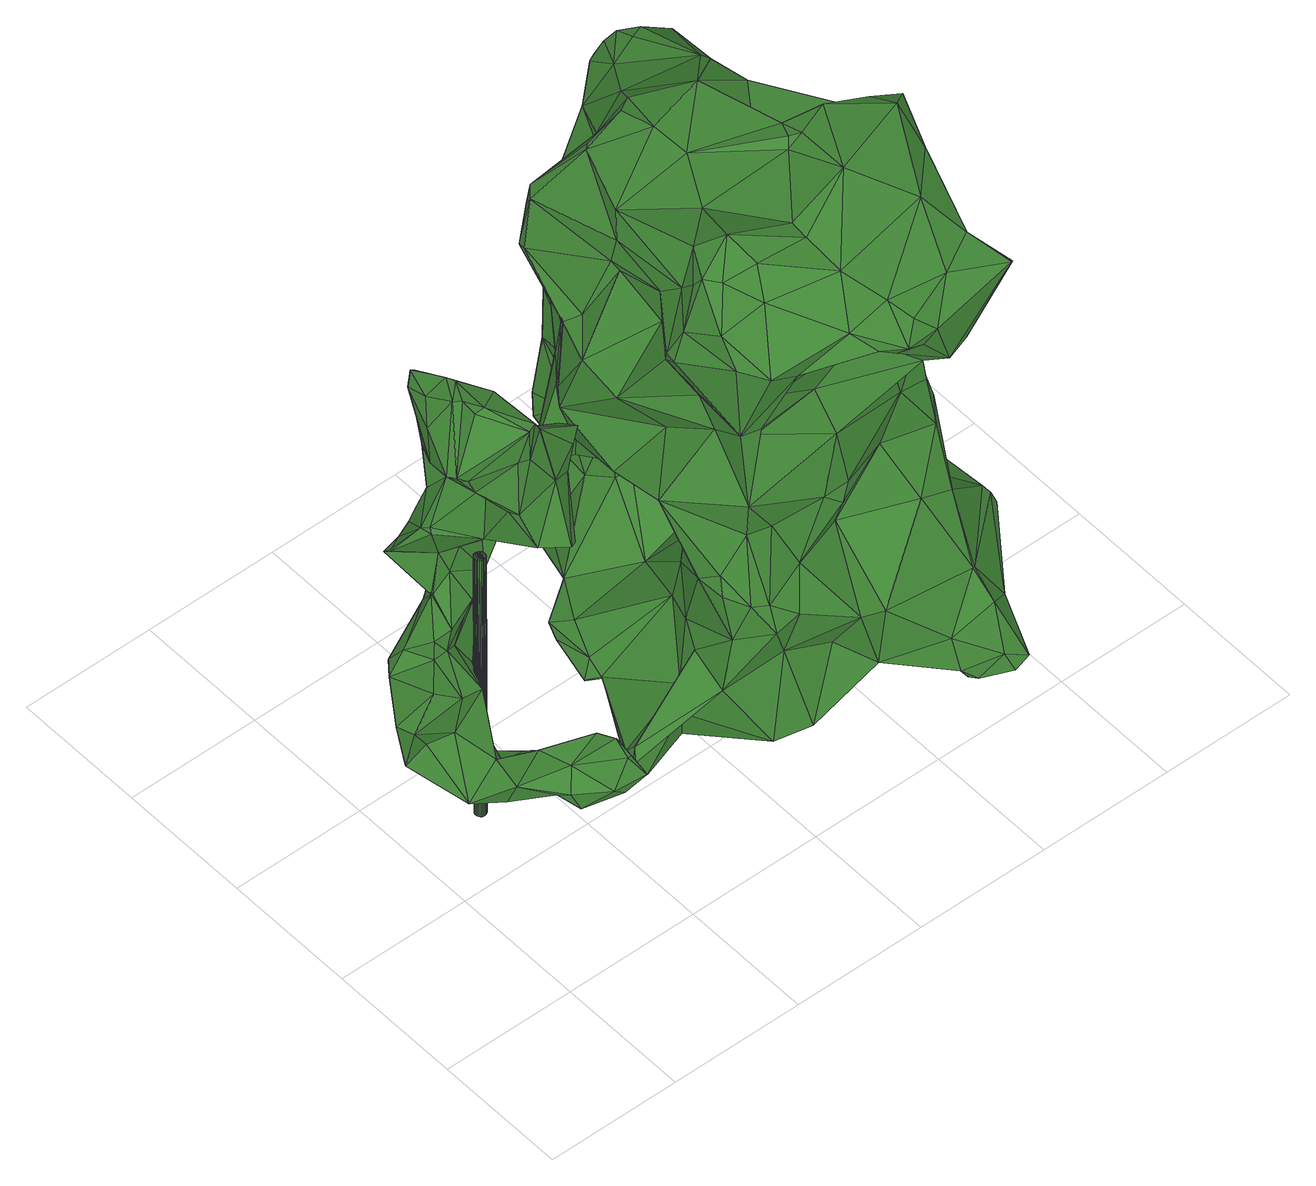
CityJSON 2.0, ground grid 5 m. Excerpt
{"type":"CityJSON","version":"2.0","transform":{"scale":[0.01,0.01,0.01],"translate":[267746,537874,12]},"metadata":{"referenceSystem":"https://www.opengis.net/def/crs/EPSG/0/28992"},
"CityObjects":{
"tree1":{"type":"SolitaryVegetationObject","attributes":{"gtid":75,"crown_width_m":6.12,"crown_median_z":24.47,"crown_r50_m":0.375,"crown_porosity":0.886,"trunk_H_m":11.5,"trunk_DBH_m":0.405,"trunk_radius_m":0.203,"trunk_base_height_m":12.97,"original_gtid":"75"},"geometry":[{"type":"Solid","lod":"3","boundaries":[[[[0,1,2]],[[3,4,5]],[[6,7,8]],[[9,10,11]],[[12,10,9]],[[13,14,15]],[[16,17,18]],[[19,20,21]],[[22,23,24]],[[11,25,5]],[[26,27,28]],[[28,27,29]],[[30,31,32]],[[33,34,35]],[[36,37,38]],[[38,39,32]],[[35,40,33]],[[41,42,43]],[[30,44,36]],[[27,26,45]],[[27,45,46]],[[47,48,49]],[[38,31,36]],[[50,51,52]],[[32,31,38]],[[36,31,30]],[[0,53,1]],[[54,1,53]],[[55,56,57]],[[36,57,56]],[[58,59,60]],[[2,59,58]],[[61,62,63]],[[61,63,17]],[[64,37,56]],[[65,66,67]],[[68,69,41]],[[28,70,26]],[[36,56,37]],[[50,71,72]],[[3,25,73]],[[5,25,3]],[[51,35,34]],[[63,74,75]],[[74,28,75]],[[2,58,0]],[[60,0,58]],[[51,34,52]],[[74,63,76]],[[77,50,78]],[[65,67,46]],[[79,44,30]],[[42,78,43]],[[64,38,37]],[[62,80,59]],[[81,80,62]],[[21,3,82]],[[50,77,71]],[[83,54,79]],[[83,84,54]],[[54,84,1]],[[1,84,2]],[[85,86,87]],[[59,2,88]],[[87,41,34]],[[6,89,7]],[[17,75,18]],[[63,75,17]],[[90,91,20]],[[92,93,94]],[[92,94,95]],[[96,18,75]],[[82,3,97]],[[97,98,82]],[[51,99,100]],[[35,51,100]],[[40,99,101]],[[99,51,50]],[[40,102,33]],[[87,34,33]],[[23,102,101]],[[40,101,102]],[[103,104,105]],[[40,100,99]],[[35,100,40]],[[106,39,38]],[[107,108,109]],[[47,108,110]],[[36,55,57]],[[66,111,67]],[[98,89,82]],[[53,79,54]],[[112,113,114]],[[59,76,62]],[[70,84,13]],[[38,64,106]],[[84,115,2]],[[88,2,115]],[[30,116,79]],[[61,16,117]],[[17,16,61]],[[66,80,118]],[[119,80,66]],[[116,30,120]],[[68,86,85]],[[41,86,68]],[[95,94,108]],[[70,121,84]],[[53,122,123]],[[103,124,104]],[[60,123,122]],[[53,125,79]],[[126,92,95]],[[106,127,39]],[[79,125,44]],[[36,44,55]],[[39,127,32]],[[30,32,127]],[[95,128,46]],[[81,62,61]],[[118,80,81]],[[129,130,131]],[[3,21,4]],[[132,50,72]],[[33,102,87]],[[133,109,47]],[[134,24,112]],[[22,24,134]],[[26,135,123]],[[29,136,28]],[[72,10,12]],[[124,24,23]],[[96,128,137]],[[138,139,140]],[[42,69,78]],[[68,141,69]],[[69,141,142]],[[83,79,116]],[[116,143,83]],[[82,89,6]],[[72,71,25]],[[88,76,59]],[[41,87,86]],[[142,141,73]],[[64,15,106]],[[64,56,15]],[[55,15,56]],[[118,81,111]],[[23,22,102]],[[144,129,7]],[[78,69,77]],[[132,72,12]],[[141,68,85]],[[141,85,73]],[[99,104,101]],[[15,55,145]],[[145,55,44]],[[92,146,114]],[[83,143,84]],[[124,103,24]],[[147,46,128]],[[119,148,80]],[[11,10,25]],[[61,117,81]],[[101,104,124]],[[23,101,124]],[[0,122,53]],[[70,135,26]],[[24,149,112]],[[114,134,112]],[[85,97,73]],[[69,142,77]],[[71,142,25]],[[71,77,142]],[[73,25,142]],[[136,75,28]],[[96,150,18]],[[12,139,132]],[[151,132,139]],[[113,112,149]],[[47,49,133]],[[16,152,153]],[[65,154,66]],[[113,149,151]],[[127,14,155]],[[150,96,137]],[[16,18,152]],[[115,121,88]],[[73,97,3]],[[104,99,105]],[[21,20,4]],[[156,130,114]],[[11,4,20]],[[11,20,9]],[[13,15,145]],[[13,145,70]],[[8,153,6]],[[82,6,153]],[[129,157,7]],[[145,44,125]],[[88,121,74]],[[127,120,30]],[[13,84,143]],[[72,25,10]],[[12,140,139]],[[126,16,156]],[[150,152,18]],[[153,152,150]],[[46,29,27]],[[116,155,143]],[[120,155,116]],[[82,153,21]],[[106,14,127]],[[15,14,106]],[[117,16,126]],[[115,84,121]],[[145,158,70]],[[131,16,153]],[[153,8,131]],[[120,127,155]],[[5,4,11]],[[113,151,138]],[[96,147,128]],[[137,128,95]],[[62,76,63]],[[88,74,76]],[[97,85,98]],[[12,9,140]],[[138,140,49]],[[151,139,138]],[[159,89,98]],[[113,138,49]],[[48,113,49]],[[132,105,50]],[[99,50,105]],[[95,46,111]],[[150,137,160]],[[137,19,160]],[[117,111,81]],[[134,159,22]],[[7,159,134]],[[150,160,153]],[[21,153,160]],[[123,45,26]],[[67,111,46]],[[46,154,65]],[[46,45,154]],[[161,154,45]],[[123,161,45]],[[161,119,154]],[[161,123,119]],[[66,154,119]],[[87,102,85]],[[98,85,102]],[[103,162,24]],[[92,114,93]],[[159,98,102]],[[159,102,22]],[[7,89,159]],[[135,70,158]],[[163,158,53]],[[163,53,123]],[[125,53,158]],[[125,158,145]],[[163,135,158]],[[163,123,135]],[[52,78,50]],[[156,114,146]],[[156,146,126]],[[114,144,134]],[[8,7,157]],[[114,113,93]],[[133,164,109]],[[107,164,133]],[[107,109,164]],[[20,19,90]],[[109,108,47]],[[107,137,95]],[[19,137,107]],[[19,107,90]],[[95,117,126]],[[21,160,19]],[[95,111,117]],[[136,46,147]],[[136,29,46]],[[136,147,75]],[[96,75,147]],[[59,80,148]],[[0,60,122]],[[151,162,132]],[[105,132,162]],[[149,162,151]],[[24,162,149]],[[105,162,103]],[[66,118,111]],[[59,148,60]],[[13,155,14]],[[143,155,13]],[[74,121,28]],[[70,28,121]],[[48,110,113]],[[140,9,91]],[[140,91,49]],[[78,52,43]],[[34,43,52]],[[20,91,9]],[[41,69,42]],[[34,41,43]],[[49,91,133]],[[90,107,91]],[[133,91,107]],[[126,146,92]],[[144,7,134]],[[129,131,157]],[[8,157,131]],[[95,108,107]],[[144,130,129]],[[114,130,144]],[[156,16,130]],[[131,130,16]],[[108,94,93]],[[119,123,148]],[[123,60,148]],[[47,110,48]],[[93,110,108]],[[93,113,110]],[[165,166,167]],[[165,167,168]],[[168,167,169]],[[168,169,170]],[[167,166,171]],[[167,171,169]],[[169,171,172]],[[169,172,170]],[[171,166,173]],[[171,173,172]],[[172,173,174]],[[172,174,170]],[[173,166,175]],[[173,175,174]],[[174,175,176]],[[174,176,170]],[[175,166,177]],[[175,177,176]],[[176,177,178]],[[176,178,170]],[[177,166,179]],[[177,179,178]],[[178,179,180]],[[178,180,170]],[[179,166,181]],[[179,181,180]],[[180,181,182]],[[180,182,170]],[[181,166,183]],[[181,183,182]],[[182,183,184]],[[182,184,170]],[[183,166,185]],[[183,185,184]],[[184,185,186]],[[184,186,170]],[[185,166,187]],[[185,187,186]],[[186,187,188]],[[186,188,170]],[[187,166,189]],[[187,189,188]],[[188,189,190]],[[188,190,170]],[[189,166,191]],[[189,191,190]],[[190,191,192]],[[190,192,170]],[[191,166,193]],[[191,193,192]],[[192,193,194]],[[192,194,170]],[[193,166,195]],[[193,195,194]],[[194,195,196]],[[194,196,170]],[[195,166,197]],[[195,197,196]],[[196,197,198]],[[196,198,170]],[[197,166,199]],[[197,199,198]],[[198,199,200]],[[198,200,170]],[[199,166,201]],[[199,201,200]],[[200,201,202]],[[200,202,170]],[[201,166,203]],[[201,203,202]],[[202,203,204]],[[202,204,170]],[[203,166,205]],[[203,205,204]],[[204,205,206]],[[204,206,170]],[[205,166,207]],[[205,207,206]],[[206,207,208]],[[206,208,170]],[[207,166,209]],[[207,209,208]],[[208,209,210]],[[208,210,170]],[[209,166,211]],[[209,211,210]],[[210,211,212]],[[210,212,170]],[[211,166,213]],[[211,213,212]],[[212,213,214]],[[212,214,170]],[[213,166,165]],[[213,165,214]],[[214,165,168]],[[214,168,170]]]]}]},
"tree2":{"type":"SolitaryVegetationObject","attributes":{"gtid":56,"crown_width_m":15.19,"crown_median_z":22.62,"crown_r50_m":0.475,"crown_porosity":0.881,"trunk_H_m":9.74,"trunk_DBH_m":0.982,"trunk_radius_m":0.491,"trunk_base_height_m":12.88,"original_gtid":"56"},"geometry":[{"type":"Solid","lod":"3","boundaries":[[[[215,216,217]],[[218,219,220]],[[221,216,215]],[[222,223,224]],[[225,226,227]],[[228,229,230]],[[228,230,231]],[[232,233,234]],[[235,236,217]],[[237,238,229]],[[239,240,241]],[[242,241,240]],[[243,244,245]],[[246,224,223]],[[247,248,249]],[[250,251,252]],[[253,252,251]],[[254,255,256]],[[257,258,259]],[[215,236,260]],[[261,262,263]],[[264,265,260]],[[266,265,264]],[[267,268,269]],[[269,268,231]],[[270,271,272]],[[269,271,270]],[[273,274,275]],[[276,277,278]],[[279,278,277]],[[280,281,282]],[[231,230,283]],[[284,285,286]],[[287,288,289]],[[290,226,291]],[[292,293,294]],[[295,296,297]],[[298,297,299]],[[300,301,302]],[[303,243,304]],[[305,306,307]],[[308,309,310]],[[311,252,312]],[[304,313,278]],[[314,315,316]],[[317,316,315]],[[318,319,320]],[[307,306,321]],[[231,268,322]],[[323,324,325]],[[267,326,322]],[[267,322,268]],[[327,328,329]],[[330,328,327]],[[331,260,332]],[[277,333,334]],[[277,276,333]],[[227,335,336]],[[259,258,337]],[[259,337,222]],[[327,329,338]],[[339,340,320]],[[341,318,340]],[[341,340,342]],[[342,340,339]],[[302,296,295]],[[343,344,324]],[[260,236,264]],[[324,344,325]],[[345,346,347]],[[272,324,348]],[[292,349,293]],[[350,351,352]],[[260,331,215]],[[215,331,221]],[[353,316,354]],[[355,356,357]],[[355,358,356]],[[220,359,360]],[[361,223,337]],[[222,337,223]],[[339,362,363]],[[364,323,325]],[[325,365,364]],[[366,367,368]],[[306,305,369]],[[326,370,346]],[[326,267,370]],[[371,348,324]],[[371,324,323]],[[281,372,282]],[[373,289,288]],[[309,374,310]],[[375,376,246]],[[377,246,376]],[[378,379,380]],[[378,380,381]],[[382,312,298]],[[297,298,312]],[[336,257,259]],[[308,383,280]],[[384,385,386]],[[387,338,329]],[[262,374,309]],[[335,388,328]],[[389,390,385]],[[390,386,385]],[[391,217,392]],[[389,385,379]],[[246,393,224]],[[394,395,302]],[[396,397,381]],[[398,265,266]],[[300,302,395]],[[300,395,399]],[[267,396,370]],[[218,287,400]],[[398,401,402]],[[398,402,265]],[[267,269,396]],[[273,275,403]],[[239,404,405]],[[406,407,408]],[[261,409,262]],[[409,410,262]],[[411,412,401]],[[413,330,327]],[[402,295,414]],[[415,416,417]],[[415,417,310]],[[349,418,419]],[[220,287,218]],[[320,367,339]],[[306,369,321]],[[372,376,420]],[[377,376,372]],[[224,421,222]],[[422,238,353]],[[237,353,238]],[[333,384,423]],[[333,423,424]],[[349,292,418]],[[425,249,248]],[[426,249,425]],[[363,342,339]],[[363,427,342]],[[302,289,373]],[[273,428,429]],[[273,429,274]],[[430,431,413]],[[413,431,330]],[[314,316,353]],[[314,353,237]],[[363,362,432]],[[290,388,226]],[[351,433,434]],[[434,352,351]],[[435,378,381]],[[289,400,287]],[[420,376,436]],[[375,436,376]],[[437,239,241]],[[291,438,290]],[[439,440,441]],[[291,285,438]],[[442,249,426]],[[345,326,346]],[[283,271,443]],[[315,308,317]],[[302,373,296]],[[385,444,379]],[[385,384,444]],[[394,402,401]],[[403,275,235]],[[303,304,279]],[[445,235,275]],[[365,446,364]],[[325,344,446]],[[447,442,448]],[[447,448,449]],[[450,346,451]],[[416,452,220]],[[354,316,453]],[[325,446,365]],[[317,453,316]],[[454,446,352]],[[454,364,446]],[[350,446,344]],[[352,446,350]],[[240,455,456]],[[457,218,400]],[[217,216,392]],[[294,458,292]],[[450,347,346]],[[410,415,374]],[[241,459,437]],[[264,236,235]],[[460,425,248]],[[242,240,461]],[[290,438,387]],[[455,405,462]],[[463,441,404]],[[241,242,459]],[[272,271,433]],[[271,434,433]],[[215,217,236]],[[359,399,464]],[[227,259,225]],[[465,466,467]],[[468,469,470]],[[445,471,472]],[[426,425,460]],[[357,426,460]],[[322,326,473]],[[227,388,335]],[[290,329,388]],[[387,329,290]],[[270,474,397]],[[405,404,441]],[[388,329,328]],[[475,377,476]],[[460,477,478]],[[380,450,451]],[[380,451,370]],[[386,423,384]],[[293,415,294]],[[460,478,479]],[[480,342,481]],[[480,478,342]],[[402,302,295]],[[482,483,484]],[[363,432,485]],[[363,485,303]],[[403,235,217]],[[313,304,345]],[[305,276,369]],[[405,240,239]],[[301,219,457]],[[296,299,297]],[[410,409,415]],[[419,382,486]],[[382,419,418]],[[487,338,488]],[[387,438,338]],[[386,390,284]],[[423,489,490]],[[423,490,424]],[[413,487,488]],[[445,275,471]],[[275,274,471]],[[491,459,492]],[[491,492,318]],[[447,249,442]],[[493,490,489]],[[494,335,328]],[[248,495,460]],[[247,472,471]],[[496,497,498]],[[427,303,279]],[[296,288,287]],[[296,287,299]],[[296,373,288]],[[333,499,384]],[[361,436,375]],[[238,422,283]],[[331,332,221]],[[500,334,424]],[[501,436,354]],[[502,464,399]],[[503,504,320]],[[370,381,380]],[[370,396,381]],[[364,505,323]],[[506,507,508]],[[326,345,473]],[[509,510,244]],[[511,232,234]],[[421,467,449]],[[447,449,467]],[[337,258,512]],[[454,255,513]],[[466,249,447]],[[324,272,433]],[[324,433,343]],[[422,353,354]],[[259,227,336]],[[502,399,395]],[[247,471,248]],[[261,514,409]],[[354,515,422]],[[254,422,515]],[[461,456,234]],[[453,501,354]],[[516,501,453]],[[426,448,442]],[[257,505,258]],[[478,341,342]],[[344,351,350]],[[343,351,344]],[[517,408,225]],[[438,285,488]],[[345,347,313]],[[448,518,406]],[[406,449,448]],[[479,357,460]],[[479,355,357]],[[346,370,451]],[[363,303,427]],[[482,519,483]],[[439,520,216]],[[256,434,283]],[[274,484,248]],[[518,448,356]],[[521,319,318]],[[522,330,431]],[[522,431,390]],[[519,482,523]],[[444,384,499]],[[444,499,307]],[[478,524,459]],[[337,512,361]],[[311,312,418]],[[382,418,312]],[[315,525,308]],[[418,511,311]],[[292,511,418]],[[228,231,526]],[[302,402,394]],[[402,414,265]],[[456,511,234]],[[411,401,398]],[[260,527,332]],[[242,492,459]],[[345,304,473]],[[519,524,483]],[[297,414,295]],[[270,397,269]],[[396,269,397]],[[276,528,333]],[[416,220,417]],[[510,245,244]],[[305,307,528]],[[294,514,458]],[[409,514,294]],[[493,355,479]],[[506,432,507]],[[410,374,262]],[[513,436,361]],[[513,361,454]],[[529,380,530]],[[502,394,412]],[[411,531,476]],[[532,531,411]],[[308,310,383]],[[495,524,477]],[[476,372,412]],[[476,377,372]],[[343,433,351]],[[426,356,448]],[[372,502,412]],[[533,517,534]],[[535,334,500]],[[521,318,492]],[[367,320,504]],[[367,504,368]],[[347,450,530]],[[378,435,469]],[[503,263,504]],[[469,474,470]],[[281,502,372]],[[494,328,330]],[[330,536,494]],[[469,397,474]],[[435,397,469]],[[381,397,435]],[[465,531,466]],[[532,466,531]],[[501,420,436]],[[327,487,413]],[[317,308,516]],[[453,317,516]],[[516,308,280]],[[279,334,427]],[[222,534,259]],[[225,259,534]],[[466,532,537]],[[266,537,532]],[[398,532,411]],[[266,532,398]],[[277,334,279]],[[538,485,508]],[[400,301,457]],[[444,530,379]],[[380,379,530]],[[286,358,489]],[[390,389,522]],[[352,255,454]],[[377,393,246]],[[221,539,216]],[[274,248,471]],[[537,249,466]],[[321,369,530]],[[415,409,294]],[[394,502,395]],[[293,416,415]],[[438,488,338]],[[364,512,505]],[[498,510,496]],[[540,510,498]],[[541,510,540]],[[417,220,360]],[[437,519,542]],[[407,291,408]],[[226,408,291]],[[283,434,271]],[[533,406,517]],[[540,314,541]],[[237,229,541]],[[367,366,497]],[[498,497,366]],[[280,383,464]],[[280,464,281]],[[322,243,245]],[[473,243,322]],[[412,394,401]],[[424,334,333]],[[478,543,479]],[[538,243,303]],[[357,356,426]],[[474,257,544]],[[254,283,422]],[[256,283,254]],[[498,366,545]],[[508,546,506]],[[314,525,315]],[[517,406,408]],[[257,494,544]],[[476,412,411]],[[424,547,500]],[[284,390,431]],[[430,284,431]],[[270,348,474]],[[348,371,474]],[[272,348,270]],[[434,256,352]],[[263,503,261]],[[378,522,379]],[[379,522,389]],[[378,469,522]],[[266,472,537]],[[264,472,266]],[[323,505,371]],[[285,291,407]],[[285,407,286]],[[537,472,247]],[[235,445,472]],[[235,472,264]],[[327,338,487]],[[430,413,284]],[[518,358,286]],[[518,286,407]],[[406,518,407]],[[359,300,399]],[[247,249,537]],[[461,492,242]],[[237,541,314]],[[475,531,465]],[[539,250,216]],[[349,419,486]],[[349,486,452]],[[383,310,417]],[[372,420,282]],[[238,230,229]],[[254,515,513]],[[465,467,393]],[[413,488,284]],[[284,488,285]],[[226,225,408]],[[495,477,460]],[[260,265,527]],[[493,543,547]],[[479,543,493]],[[538,508,509]],[[464,383,360]],[[284,286,489]],[[265,414,527]],[[527,221,332]],[[467,224,393]],[[361,375,223]],[[246,223,375]],[[386,548,423]],[[287,220,299]],[[518,356,358]],[[467,421,224]],[[467,466,447]],[[320,319,503]],[[476,531,475]],[[524,478,477]],[[542,428,391]],[[542,391,392]],[[392,520,463]],[[216,520,392]],[[459,524,519]],[[459,519,437]],[[459,341,478]],[[439,250,440]],[[388,227,226]],[[405,455,240]],[[403,549,273]],[[475,393,377]],[[465,393,475]],[[547,424,490]],[[250,439,216]],[[535,481,427]],[[342,427,481]],[[321,444,307]],[[243,473,304]],[[243,550,244]],[[437,542,551]],[[511,456,311]],[[456,455,462]],[[456,462,311]],[[391,403,217]],[[417,360,383]],[[391,549,403]],[[386,284,548]],[[457,219,218]],[[359,220,219]],[[359,219,300]],[[301,300,219]],[[502,281,464]],[[459,491,341]],[[318,341,491]],[[507,552,508]],[[432,552,507]],[[380,529,450]],[[369,276,278]],[[369,278,313]],[[304,278,279]],[[262,309,504]],[[504,263,262]],[[538,303,485]],[[464,360,359]],[[508,485,546]],[[432,546,485]],[[355,493,358]],[[489,358,493]],[[484,495,248]],[[305,528,276]],[[293,349,452]],[[428,273,549]],[[454,512,364]],[[361,512,454]],[[258,505,512]],[[533,449,406]],[[534,222,421]],[[534,421,449]],[[449,533,534]],[[313,530,369]],[[529,530,450]],[[321,530,444]],[[534,517,225]],[[274,429,553]],[[428,553,429]],[[474,505,257]],[[371,505,474]],[[322,526,231]],[[255,254,513]],[[243,538,550]],[[538,509,550]],[[405,441,462]],[[497,496,362]],[[432,362,496]],[[497,362,367]],[[367,362,339]],[[255,352,256]],[[366,368,545]],[[271,269,443]],[[269,231,443]],[[283,443,231]],[[506,546,432]],[[238,283,230]],[[309,368,504]],[[552,432,496]],[[552,509,508]],[[554,297,253]],[[253,297,252]],[[527,253,221]],[[510,552,496]],[[436,515,354]],[[245,526,322]],[[539,221,253]],[[513,515,436]],[[509,244,550]],[[553,484,274]],[[414,554,527]],[[253,251,539]],[[539,251,250]],[[554,414,297]],[[416,293,452]],[[319,514,503]],[[503,514,261]],[[312,252,297]],[[555,514,319]],[[320,340,318]],[[543,478,480]],[[392,463,551]],[[543,480,547]],[[500,547,480]],[[500,481,535]],[[480,481,500]],[[233,232,555]],[[439,441,520]],[[463,520,441]],[[489,423,548]],[[233,555,319]],[[495,484,483]],[[292,232,511]],[[458,232,292]],[[307,499,528]],[[333,528,499]],[[524,495,483]],[[311,440,252]],[[440,250,252]],[[498,545,525]],[[498,525,540]],[[545,368,525]],[[540,525,314]],[[347,530,313]],[[555,458,514]],[[229,228,541]],[[233,319,521]],[[462,441,440]],[[462,440,311]],[[555,232,458]],[[336,494,257]],[[335,494,336]],[[299,486,298]],[[298,486,382]],[[309,525,368]],[[220,486,299]],[[452,486,220]],[[554,253,527]],[[308,525,309]],[[415,310,374]],[[427,334,535]],[[280,282,516]],[[516,282,501]],[[547,490,493]],[[404,551,463]],[[392,551,542]],[[437,551,239]],[[239,551,404]],[[461,240,456]],[[391,428,549]],[[428,523,553]],[[489,548,284]],[[553,523,484]],[[484,523,482]],[[542,523,428]],[[519,523,542]],[[501,282,420]],[[552,510,556]],[[509,556,510]],[[552,556,509]],[[228,526,541]],[[541,526,510]],[[510,526,245]],[[468,470,330]],[[536,544,494]],[[468,330,522]],[[468,522,469]],[[461,234,492]],[[521,492,234]],[[474,544,470]],[[330,470,536]],[[544,536,470]],[[521,234,233]],[[289,301,400]],[[302,301,289]],[[557,558,559]],[[557,559,560]],[[560,559,561]],[[560,561,562]],[[559,558,563]],[[559,563,561]],[[561,563,564]],[[561,564,562]],[[563,558,565]],[[563,565,564]],[[564,565,566]],[[564,566,562]],[[565,558,567]],[[565,567,566]],[[566,567,568]],[[566,568,562]],[[567,558,569]],[[567,569,568]],[[568,569,570]],[[568,570,562]],[[569,558,571]],[[569,571,570]],[[570,571,572]],[[570,572,562]],[[571,558,573]],[[571,573,572]],[[572,573,574]],[[572,574,562]],[[573,558,575]],[[573,575,574]],[[574,575,576]],[[574,576,562]],[[575,558,577]],[[575,577,576]],[[576,577,578]],[[576,578,562]],[[577,558,579]],[[577,579,578]],[[578,579,580]],[[578,580,562]],[[579,558,581]],[[579,581,580]],[[580,581,582]],[[580,582,562]],[[581,558,583]],[[581,583,582]],[[582,583,584]],[[582,584,562]],[[583,558,585]],[[583,585,584]],[[584,585,586]],[[584,586,562]],[[585,558,587]],[[585,587,586]],[[586,587,588]],[[586,588,562]],[[587,558,589]],[[587,589,588]],[[588,589,590]],[[588,590,562]],[[589,558,591]],[[589,591,590]],[[590,591,592]],[[590,592,562]],[[591,558,593]],[[591,593,592]],[[592,593,594]],[[592,594,562]],[[593,558,595]],[[593,595,594]],[[594,595,596]],[[594,596,562]],[[595,558,597]],[[595,597,596]],[[596,597,598]],[[596,598,562]],[[597,558,599]],[[597,599,598]],[[598,599,600]],[[598,600,562]],[[599,558,601]],[[599,601,600]],[[600,601,602]],[[600,602,562]],[[601,558,603]],[[601,603,602]],[[602,603,604]],[[602,604,562]],[[603,558,605]],[[603,605,604]],[[604,605,606]],[[604,606,562]],[[605,558,557]],[[605,557,606]],[[606,557,560]],[[606,560,562]]]]}]}
},
"vertices":[
[169,917,247],[191,903,219],[81,876,336],[293,496,1497],[433,480,1435],[393,450,1469],[82,756,1493],[76,797,1493],[19,871,1367],[556,753,1491],[570,650,1648],[514,610,1598],[623,692,1661],[291,593,325],[425,494,277],[473,546,334],[143,827,1117],[109,773,969],[152,739,1020],[380,874,1253],[429,734,1463],[267,688,1405],[166,898,1731],[183,955,1845],[186,906,1733],[407,543,1686],[320,814,619],[320,840,679],[256,717,696],[282,794,735],[519,605,191],[627,474,189],[623,473,188],[73,763,1979],[132,715,2100],[117,822,2045],[645,543,246],[654,474,312],[666,410,270],[583,419,237],[123,914,2007],[44,589,1913],[198,684,2020],[165,703,2085],[556,645,246],[326,875,673],[408,927,847],[587,944,1328],[587,923,1363],[590,903,1373],[314,729,2004],[181,803,2101],[197,773,2099],[245,911,267],[219,873,207],[620,598,335],[648,537,341],[637,569,331],[84,880,336],[37,870,550],[135,903,463],[61,861,893],[10,871,797],[109,772,888],[636,467,318],[367,989,819],[335,1018,829],[379,986,846],[86,583,1876],[287,527,2005],[257,651,428],[374,581,1912],[437,653,1809],[247,530,1651],[190,735,685],[152,762,906],[115,782,718],[322,541,2005],[228,673,2039],[390,768,197],[128,904,711],[47,918,813],[227,675,1436],[293,708,188],[167,674,269],[122,592,1793],[58,596,1886],[32,623,1902],[61,809,547],[85,764,1517],[495,884,1268],[572,890,1361],[291,910,1247],[365,902,1276],[380,879,1251],[363,833,1077],[270,781,1040],[229,562,1653],[233,670,1681],[172,939,2029],[152,936,2047],[178,957,1912],[75,754,1828],[215,915,1792],[207,923,1888],[298,776,1908],[529,406,292],[524,878,1253],[495,889,1267],[564,905,1236],[561,902,1348],[229,948,928],[217,886,1547],[414,854,1462],[182,955,1362],[134,840,428],[435,576,207],[189,918,988],[222,883,863],[182,889,682],[454,550,194],[201,783,482],[205,894,449],[310,922,506],[187,954,1845],[429,726,283],[203,888,1157],[461,484,195],[363,829,1075],[74,901,1369],[96,906,1343],[11,899,1347],[426,687,1800],[581,889,1239],[183,895,1520],[294,847,540],[216,801,854],[362,828,1078],[518,777,1548],[599,753,1639],[559,756,1494],[254,543,1873],[301,540,1859],[289,635,225],[127,915,1388],[439,662,332],[259,912,1247],[281,808,1001],[139,894,619],[266,844,1571],[219,827,1167],[456,791,1671],[146,823,1118],[179,835,1274],[357,990,806],[400,527,267],[173,901,1287],[20,875,1369],[329,704,321],[200,819,1622],[259,826,1255],[323,878,673],[291,737,1735],[219,852,435],[577,888,1237],[295,745,97],[275,745,97],[295,751,97],[304,761,1247],[303,766,1247],[284,761,1247],[292,755,97],[301,771,1247],[289,760,97],[298,775,1247],[285,763,97],[294,778,1247],[280,765,97],[289,780,1247],[275,765,97],[284,781,1247],[270,764,97],[278,780,1247],[265,762,97],[273,778,1247],[261,759,97],[269,775,1247],[257,755,97],[266,771,1247],[255,750,97],[264,766,1247],[255,745,97],[264,761,1247],[255,739,97],[264,755,1247],[258,735,97],[266,751,1247],[261,730,97],[270,746,1247],[265,727,97],[274,743,1247],[270,725,97],[279,741,1247],[275,725,97],[284,741,1247],[280,726,97],[289,741,1247],[285,728,97],[294,743,1247],[290,731,97],[298,747,1247],[293,735,97],[302,751,1247],[295,740,97],[303,756,1247],
[1858,615,2324],[1542,500,2347],[1723,347,2211],[1428,1574,2026],[1495,1572,1961],[1316,1480,1979],[1674,751,2337],[2019,704,612],[1828,893,624],[1955,836,907],[2083,433,536],[1943,203,361],[2105,431,477],[1152,1413,601],[1153,1521,644],[1170,1496,617],[1098,1385,300],[947,911,2002],[957,882,1976],[956,689,2039],[1817,237,2077],[1892,522,2175],[1177,1555,706],[1234,1509,609],[903,337,2164],[873,479,2088],[913,277,2045],[842,489,1961],[1142,977,437],[1253,1175,624],[1210,1196,590],[1899,992,915],[1848,322,1750],[1621,215,1646],[1788,434,1459],[1509,725,2268],[1530,751,2292],[1264,921,2262],[1559,815,2279],[1572,1354,448],[1714,1384,493],[1581,1378,383],[1877,821,203],[1893,902,323],[2042,635,424],[1940,686,2250],[924,1071,1536],[1041,1261,1371],[952,1157,1352],[1943,567,2048],[1837,830,1993],[1878,718,1793],[1061,1244,214],[1060,1366,235],[1279,1358,221],[1498,1149,186],[1386,1351,236],[1686,1338,202],[1536,46,1989],[1632,102,1742],[1881,97,2009],[680,487,320],[954,522,542],[932,566,367],[984,600,600],[1440,1498,1197],[1499,1326,1405],[1547,1277,1282],[1262,1398,366],[1442,218,390],[1660,126,421],[1455,198,633],[1423,1454,2117],[1540,1501,2119],[1534,1570,2094],[1900,38,250],[1836,125,464],[915,1258,2020],[942,1308,1939],[878,1267,1833],[1632,1238,2171],[1613,1264,2180],[1470,1110,2292],[1282,1223,2254],[1327,1306,2182],[1608,1528,1829],[1512,1579,2003],[1735,1540,1986],[1071,726,691],[1047,738,546],[653,459,292],[673,479,215],[699,446,216],[1289,1602,1231],[1040,1284,1213],[1137,1442,1457],[965,910,2224],[1242,1054,2289],[849,841,228],[1220,1557,926],[1267,1607,1081],[1340,1642,973],[1317,1655,1093],[809,723,1630],[799,876,1680],[789,971,1394],[679,516,188],[974,1167,320],[1956,1273,205],[1907,1301,201],[2032,1418,213],[850,1095,267],[1760,170,182],[1881,388,171],[1805,158,173],[1683,459,177],[1821,704,2305],[1861,751,2238],[939,371,492],[967,355,716],[2025,444,193],[2034,503,237],[1862,917,407],[1730,79,227],[857,793,1202],[972,677,1420],[1000,480,1550],[839,559,1276],[1805,1447,196],[1874,1486,204],[856,909,257],[848,1056,222],[821,891,193],[1656,1207,196],[946,1293,2036],[1873,1490,209],[1827,1476,221],[1843,1438,350],[1221,1567,741],[1475,1553,875],[1358,287,1123],[1633,436,1075],[1396,307,1180],[1436,418,878],[1488,1488,1745],[1393,1427,1700],[1865,1230,603],[1004,759,1139],[1013,623,1040],[1959,1273,211],[2036,1418,219],[838,1157,949],[917,1044,1097],[837,1163,951],[677,525,274],[1026,1141,196],[1712,1120,294],[1709,1205,1290],[1591,1523,2111],[1116,1409,1452],[1834,1168,862],[1751,1146,1049],[1804,1068,1243],[1199,772,227],[1006,549,182],[929,865,184],[1218,1060,177],[1220,1181,2272],[1326,1487,1461],[1075,289,231],[1112,313,194],[1209,256,236],[1842,34,225],[1980,257,187],[1173,374,182],[1262,307,198],[1436,170,2091],[1339,278,2203],[1806,999,1239],[1761,1241,1763],[1650,1509,1769],[1158,1139,180],[1435,1074,179],[1698,1000,1785],[1648,1545,1633],[1495,1587,2061],[1764,1194,1763],[1714,1184,2009],[1665,154,2067],[994,435,2262],[948,479,2275],[1843,336,798],[1818,208,565],[1824,206,565],[972,1280,1731],[1105,1348,1472],[1732,1064,1717],[1762,1167,1626],[1691,168,255],[1695,1138,2112],[1002,1332,1754],[1024,1335,1792],[1170,1366,1747],[1055,1156,2232],[1076,1172,2231],[1634,1188,1053],[1957,752,928],[1281,1508,633],[1134,309,586],[1062,258,757],[1621,380,1540],[1709,424,1267],[913,456,951],[1394,19,2022],[1478,46,1959],[1505,273,368],[1509,377,264],[1057,742,1136],[1715,1396,204],[1578,1384,333],[1375,1012,182],[1707,1282,771],[984,192,2022],[1811,50,306],[1326,492,2255],[1163,730,2241],[1089,524,2343],[1829,444,1224],[1299,1368,250],[897,517,205],[1886,100,2007],[2001,1458,265],[1872,544,1237],[1846,416,1033],[1946,544,983],[824,890,187],[889,1008,201],[1204,1261,2014],[1432,1617,1035],[1865,1407,468],[944,518,2220],[959,590,2135],[1458,1589,2027],[867,1231,1854],[972,323,1668],[1358,318,1413],[848,530,1964],[1009,592,2288],[1122,420,2273],[1479,1449,1532],[1735,866,1349],[1824,612,1424],[1828,697,1105],[1636,702,172],[1533,795,184],[1662,721,164],[1737,144,1730],[1871,337,1834],[886,1015,319],[1707,836,155],[1718,961,1424],[1750,1110,1609],[1094,396,1530],[1006,325,1321],[1290,298,1187],[1029,363,1146],[943,388,998],[1138,237,1976],[1116,328,1752],[1442,322,1788],[1261,741,807],[1209,1286,2092],[1709,104,229],[1677,99,284],[1358,202,668],[1153,254,787],[974,525,1689],[872,564,1892],[1211,323,922],[1937,526,245],[1317,375,1599],[984,1061,996],[938,1070,992],[889,1129,955],[867,481,349],[1000,306,882],[1523,1487,1065],[1712,1356,1606],[829,1024,1421],[930,1152,1251],[1869,906,277],[1382,650,1093],[1381,892,1284],[1400,909,988],[1467,1011,868],[1206,1234,794],[951,890,2110],[1853,1174,340],[1686,1298,623],[847,1023,1702],[1492,1257,747],[1490,1569,1148],[2059,446,573],[1713,331,855],[1103,205,1950],[1323,422,2247],[971,698,1885],[1403,530,190],[1331,84,2001],[1040,306,1670],[1140,1302,1059],[1173,1301,541],[1829,780,2190],[659,455,292],[855,873,189],[851,839,221],[1679,906,1591],[1828,731,1748],[1912,494,695],[2008,643,628],[939,370,917],[1898,540,267],[1880,506,1602],[1263,771,730],[1561,720,2313],[1179,1360,858],[1160,1383,786],[1272,156,2066],[1125,356,1125],[1761,785,174],[842,1161,946],[1301,617,934],[1057,286,867],[1319,295,508],[1469,81,2056],[1426,983,543],[1086,343,2182],[1230,1055,1127],[1392,71,1960],[1579,973,2106],[886,977,1745],[1279,1270,933],[1474,794,89],[1425,795,88],[1473,807,89],[1449,813,1063],[1448,826,1063],[1400,814,1062],[1468,819,89],[1443,838,1063],[1460,829,88],[1435,848,1062],[1450,837,88],[1425,856,1062],[1439,842,87],[1414,861,1062],[1426,844,87],[1401,863,1061],[1413,843,87],[1388,862,1061],[1401,838,86],[1376,857,1061],[1391,830,86],[1366,850,1061],[1383,820,86],[1358,840,1061],[1378,809,86],[1353,828,1061],[1376,796,87],[1351,815,1061],[1377,783,87],[1352,803,1061],[1382,771,87],[1357,791,1062],[1390,761,88],[1365,780,1062],[1400,753,88],[1375,772,1062],[1411,748,88],[1386,767,1063],[1424,746,89],[1399,765,1063],[1437,747,89],[1412,767,1063],[1449,752,89],[1424,771,1064],[1459,760,89],[1434,779,1064],[1467,770,89],[1442,789,1064],[1472,781,89],[1447,801,1064]
]}
